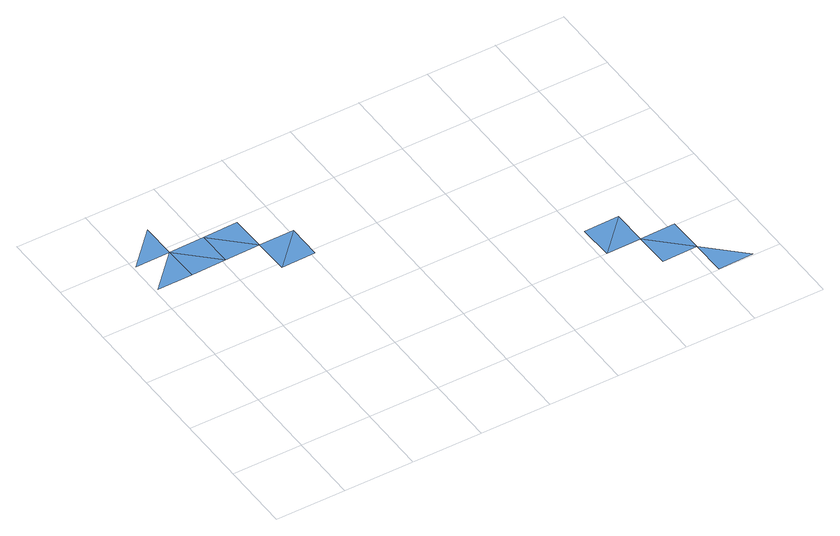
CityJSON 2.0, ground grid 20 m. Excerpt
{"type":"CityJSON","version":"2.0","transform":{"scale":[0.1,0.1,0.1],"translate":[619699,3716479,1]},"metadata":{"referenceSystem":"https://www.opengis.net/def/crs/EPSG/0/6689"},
"CityObjects":{
"waterbody1":{"type":"WaterBody","attributes":{"name":"福岡県津波浸水想定図","class":"1140","function":"2","WaterBodyTsunamiRiskAttribute.description":"1","WaterBodyTsunamiRiskAttribute.rank":"4"},"geometry":[{"type":"MultiSurface","lod":"1","boundaries":[[[0,1,2]],[[3,4,2]],[[2,1,5]],[[6,2,5]],[[5,7,6]],[[6,7,8]],[[9,7,10]],[[11,9,10]],[[12,13,14]],[[12,15,13]],[[16,15,17]],[[18,15,16]],[[19,20,16]]]}]}
},
"vertices":[
[10,680,10],[110,681,10],[108,781,10],[106,881,10],[8,779,10],[210,683,10],[208,783,10],[310,685,10],[308,785,10],[410,687,10],[312,585,10],[411,587,10],[1019,199,10],[1117,301,10],[1017,299,10],[1119,201,10],[1221,103,10],[1121,101,10],[1219,203,10],[1223,3,10],[1323,5,10]
]}
